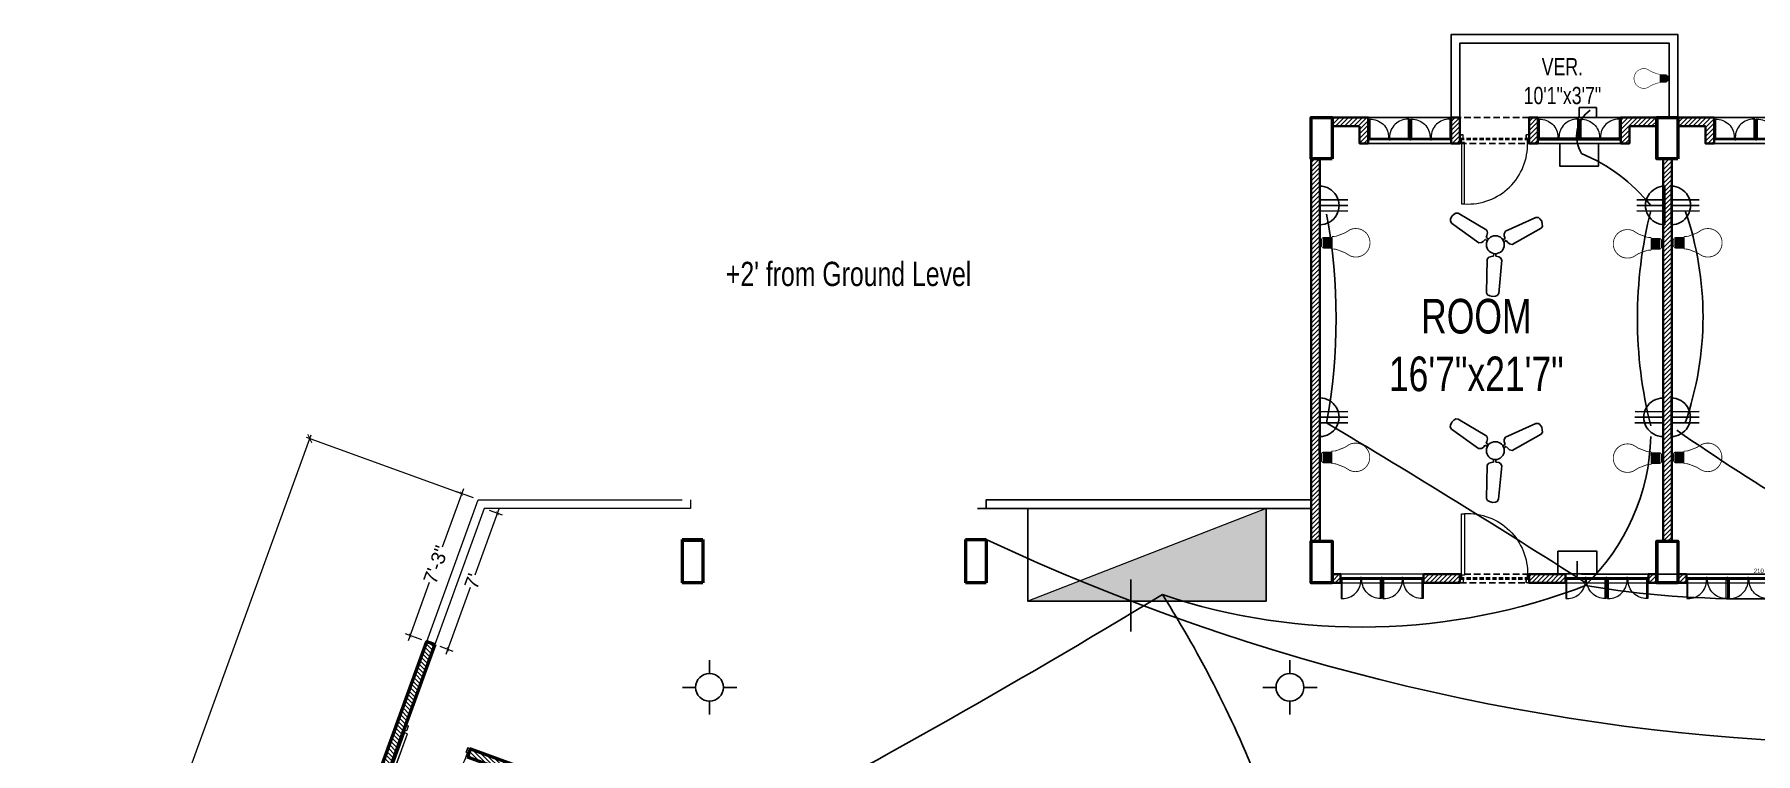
# Model space of a CAD drawing. Header units: inches. Extents: x -20263 to 10253, y -4567 to 3195.
# Drawn here: x -7124 to -6129, y 335 to 751 of the extents above; entities that cross this region are included whole.
import ezdxf

# ---------------------------------------------------------------- set-up
doc = ezdxf.new("R2010")
doc.units = ezdxf.units.IN
doc.header["$MEASUREMENT"] = 0
doc.linetypes.add('ACAD_ISO02W100', pattern=[15, 12, -3])
doc.linetypes.add('DASHED2', pattern=[0.375, 0.25, -0.125])
for name, color, linetype, lineweight in [('A-TEXT', 7, 'Continuous', 5), ('ar-DOOR-WOOD', 44, 'Continuous', 0), ('column', 1, 'Continuous', 50), ('Dimension', 18, 'Continuous', 9), ('Main Wall', 250, 'Continuous', 13), ('WALL_SEC_', 170, 'Continuous', 25), ('walll', 7, 'Continuous', 30)]:
    doc.layers.add(name, color=color, linetype=linetype, lineweight=lineweight)
for name, color, linetype in [('conduit', 160, 'Continuous'), ('e conduit sdb to swicth', 160, 'Continuous'), ('liveline', 1, 'Continuous')]:
    doc.layers.add(name, color=color, linetype=linetype)
doc.layers.add('hatch brick', color=32, linetype='Continuous', lineweight=0, transparency=0.4)
doc.styles.add('SIMPLE', font='romantic.ttf')
doc.styles.get("Standard").update_dxf_attribs({"font": 'arial.ttf'})
doc.dimstyles.new('Architectural', dxfattribs={"dimtxt": 14, "dimasz": 4, "dimexe": 2, "dimexo": 10, "dimgap": 0.09, "dimtad": 0, "dimdec": 0, "dimzin": 0, "dimdsep": 46, "dimlunit": 4, "dimtxsty": 'Standard', "dimblk": 'ARCHTICK', "dimcen": 0.09, "dimdle": 2, "dimclrd": 256, "dimclre": 256, "dimclrt": 256, "dimadec": 0, "dimazin": 0, "dimtfac": 1, "dimtdec": 0, "dimtofl": 0, "dimtmove": 1, "dimatfit": 2, "dimfxl": 12, "dimtolj": 1, "dimtzin": 0, "dimlwd": -1, "dimlwe": -1, "dimarcsym": 0})
doc.dimstyles.new('Architectural small', dxfattribs={"dimtxt": 8, "dimasz": 2, "dimexe": 3, "dimexo": 3, "dimgap": 0.09, "dimtad": 0, "dimdec": 0, "dimzin": 0, "dimdsep": 46, "dimlunit": 4, "dimtxsty": 'Standard', "dimblk": 'ARCHTICK', "dimcen": 0.09, "dimdle": 3, "dimclrd": 6, "dimclre": 6, "dimclrt": 5, "dimadec": 0, "dimazin": 0, "dimtfac": 1, "dimtdec": 0, "dimtofl": 0, "dimtmove": 1, "dimatfit": 2, "dimfxl": 12, "dimtolj": 1, "dimtzin": 0, "dimlwd": 18, "dimlwe": 18, "dimarcsym": 0})
doc.dimstyles.get("Standard").update_dxf_attribs({"dimtxt": 0.18, "dimasz": 0.18, "dimexe": 0.18, "dimexo": 0.0625, "dimgap": 0.09, "dimtad": 0, "dimtih": 1, "dimtoh": 1, "dimdec": 4, "dimzin": 0, "dimdsep": 46, "dimtxsty": 'Standard', "dimcen": 0.09, "dimadec": 0, "dimazin": 0, "dimtfac": 1, "dimtdec": 4, "dimtofl": 0, "dimtmove": 0, "dimatfit": 3, "dimfxl": 1, "dimtolj": 1, "dimtzin": 0, "dimarcsym": 0})
pattern_1 = [(45, (-1504675.5829, -132531.3401), (-1.3258252147, 1.3258252147), [])]

# ---------------------------------------------------------------- blocks, each defined once
blk = doc.blocks.new('_ArchTick')
at = {"color": 0, "linetype": 'ByBlock', "const_width": 0.15}
blk.add_lwpolyline([(-0.5, -0.5), (0.5, 0.5)], dxfattribs=at)
blk = doc.blocks.new('*D126')
at = {"layer": 'Defpoints', "color": 0, "transparency": 16777216}
for p in [(-6867.47, 481.67), (-7122.31, 83.66), (-7024.89, 48.28)]:
    blk.add_point(p, dxfattribs=at)
at = {"layer": 'Dimension', "transparency": 16777216}
for p, q in [((-6964.2, 518.94), (-7035.36, 323.04)), ((-6876.87, 485.09), (-6966.76, 517.74)), ((-7122.99, 81.78), (-7051.83, 277.68)), ((-7034.29, 51.69), (-7124.19, 84.34))]:
    blk.add_line(p, q, dxfattribs=at)
at = {"layer": 'Dimension', "transparency": 16777216, "xscale": 4, "yscale": 4, "zscale": 4}
for p, rotation in [((-6964.88, 517.06), 70.0371155130217), ((-7122.31, 83.66), 250.0371155130217)]:
    blk.add_blockref('_ArchTick', p, dxfattribs=dict(at, rotation=rotation))
at = {"layer": 'Dimension', "transparency": 16777216, "insert": (-7043.6, 300.36), "char_height": 14, "attachment_point": 5, "rotation": 70.03712}
blk.add_mtext('\\A1;38\'-5"', dxfattribs=at)
blk = doc.blocks.new('*D128')
at = {"layer": 'Defpoints', "color": 0, "transparency": 16777216}
for p in [(-6863.97, 476.67), (-6856.35, 473.91), (-6892.53, 398.03)]:
    blk.add_point(p, dxfattribs=at)
at = {"layer": 'Dimension', "color": 6, "lineweight": 18, "transparency": 16777216}
for p, q in [((-6855.33, 476.73), (-6869.36, 438.1)), ((-6861.15, 475.65), (-6853.53, 472.88)), ((-6885.94, 392.44), (-6871.91, 431.07)), ((-6889.71, 397), (-6882.1, 394.24))]:
    blk.add_line(p, q, dxfattribs=at)
at = {"layer": 'Dimension', "color": 6, "lineweight": 18, "transparency": 16777216, "xscale": 2, "yscale": 2, "zscale": 2}
for p, rotation in [((-6856.35, 473.91), 70.03895655917337), ((-6884.92, 395.26), 250.0389565591734)]:
    blk.add_blockref('_ArchTick', p, dxfattribs=dict(at, rotation=rotation))
at = {"layer": 'Dimension', "color": 5, "transparency": 16777216, "insert": (-6870.63, 434.58), "char_height": 8, "attachment_point": 5, "rotation": 70.03896}
blk.add_mtext("\\A1;7'", dxfattribs=at)
blk = doc.blocks.new('*D130')
at = {"layer": 'Defpoints', "color": 0, "transparency": 16777216}
for p in [(-6867.47, 481.67), (-6906.79, 403.2), (-6897.2, 399.72)]:
    blk.add_point(p, dxfattribs=at)
at = {"layer": 'Dimension', "color": 6, "lineweight": 18, "transparency": 16777216}
for p, q in [((-6876.03, 487.97), (-6888.27, 454.22)), ((-6870.29, 482.7), (-6879.87, 486.17)), ((-6907.81, 400.38), (-6895.56, 434.13)), ((-6900.02, 400.75), (-6909.61, 404.22))]:
    blk.add_line(p, q, dxfattribs=at)
at = {"layer": 'Dimension', "color": 6, "lineweight": 18, "transparency": 16777216, "xscale": 2, "yscale": 2, "zscale": 2}
for p, rotation in [((-6877.05, 485.15), 70.0587109803053), ((-6906.79, 403.2), 250.0587109803053)]:
    blk.add_blockref('_ArchTick', p, dxfattribs=dict(at, rotation=rotation))
at = {"layer": 'Dimension', "color": 5, "transparency": 16777216, "insert": (-6891.92, 444.17), "char_height": 8, "attachment_point": 5, "rotation": 70.05871}
blk.add_mtext('\\A1;7\'-3"', dxfattribs=at)
blk = doc.blocks.new('DOOR_45')
at = {"layer": 'ar-DOOR-WOOD'}
for p, q in [((-11008.7, 15426.4), (-11008.7, 15424.4)), ((-10968.7, 15426.4), (-11008.7, 15426.4)), ((-11008.7, 15424.4), (-10968.7, 15424.4)), ((-10968.7, 15427.4), (-10963.7, 15427.4)), ((-10968.7, 15427.4), (-10968.7, 15426.4)), ((-10968.7, 15424.4), (-10968.7, 15426.4)), ((-10968.7, 15426.4), (-10966.7, 15426.4)), ((-10966.7, 15426.4), (-10966.7, 15425.4)), ((-10966.7, 15425.4), (-10963.7, 15425.4)), ((-10963.7, 15427.4), (-10963.7, 15425.4)), ((-10968.7, 15382.4), (-10968.7, 15383.4)), ((-10968.7, 15383.4), (-10966.7, 15383.4)), ((-10968.7, 15382.4), (-10963.7, 15382.4)), ((-10966.7, 15384.4), (-10963.7, 15384.4)), ((-10966.7, 15383.4), (-10966.7, 15384.4)), ((-10963.7, 15382.4), (-10963.7, 15384.4))]:
    blk.add_line(p, q, dxfattribs=at)
for points in [[(-10968.7, 15426.4), (-11008.7, 15426.4), (-11008.7, 15424.4), (-10968.7, 15424.4)], [(-10963.7, 15427.4), (-10968.7, 15427.4), (-10968.7, 15426.4), (-10966.7, 15426.4), (-10966.7, 15425.4), (-10963.7, 15425.4)], [(-10968.7, 15383.4), (-10968.7, 15382.4), (-10963.7, 15382.4), (-10963.7, 15384.4), (-10966.7, 15384.4), (-10966.7, 15383.4)]]:
    blk.add_lwpolyline(points, close=True, dxfattribs=at)
blk.add_arc((-10969.9, 15422.3), 38.9, 176.9083, 271.677, dxfattribs=at)
blk = doc.blocks.new('DOOR_40')
at = {"layer": 'ar-DOOR-WOOD'}
for p, q in [((-11029.1, 15421.4), (-11064.1, 15421.4)), ((-11064.1, 15421.4), (-11064.1, 15419.4)), ((-11064.1, 15419.4), (-11029.1, 15419.4)), ((-11029.1, 15422.4), (-11024.1, 15422.4)), ((-11029.1, 15422.4), (-11029.1, 15421.4)), ((-11029.1, 15419.4), (-11029.1, 15421.4)), ((-11029.1, 15421.4), (-11027.1, 15421.4)), ((-11027.1, 15421.4), (-11027.1, 15420.4)), ((-11027.1, 15420.4), (-11024.1, 15420.4)), ((-11024.1, 15422.4), (-11024.1, 15420.4)), ((-11029.1, 15383.4), (-11027.1, 15383.4)), ((-11029.1, 15382.4), (-11029.1, 15383.4)), ((-11029.1, 15382.4), (-11024.1, 15382.4)), ((-11027.1, 15383.4), (-11027.1, 15384.4)), ((-11027.1, 15384.4), (-11024.1, 15384.4)), ((-11024.1, 15382.4), (-11024.1, 15384.4))]:
    blk.add_line(p, q, dxfattribs=at)
blk.add_arc((-11029.4, 15418.2), 34.8, 178.03, 270.3561, dxfattribs=at)
blk = doc.blocks.new('room 1')
h = blk.add_hatch()
h.set_pattern_fill('ANSI31', color=256, scale=15)
h.paths.add_polyline_path([(1498318.01, 133229.01), (1498318.01, 133219.01), (1498323.01, 133219.01), (1498323.01, 133234.01), (1498302.01, 133234.01), (1498302.01, 133229.01), (1498302.01, 133229.01)])
h = blk.add_hatch()
h.set_pattern_fill('ANSI31', color=256, scale=15)
h.paths.add_polyline_path([(1498474.01, 133229.01), (1498474.01, 133219.01), (1498469.01, 133219.01), (1498469.01, 133234.01), (1498490.01, 133234.01), (1498490.01, 133229.01), (1498490.01, 133229.01)])
at = {"layer": 'hatch brick'}
h = blk.add_hatch(dxfattribs=at)
h.set_pattern_fill('ANSI31', color=256, scale=15)
h.set_pattern_definition([(45, (69, 2), (-1.3258252147, 1.3258252147), [])])
h.paths.add_polyline_path([(1498376.01, 133234.01), (1498376.01, 133219.01), (1498376.01, 133219.01), (1498371.01, 133219.01), (1498371.01, 133234.01)])
h = blk.add_hatch(dxfattribs=at)
h.set_pattern_fill('ANSI31', color=256, scale=15)
h.set_pattern_definition([(45, (114, 2), (-1.3258252147, 1.3258252147), [])])
h.paths.add_polyline_path([(1498421.01, 133234.01), (1498421.01, 133219.01), (1498421.01, 133219.01), (1498416.01, 133219.01), (1498416.01, 133234.01)])
h = blk.add_hatch(dxfattribs=at)
h.set_pattern_fill('ANSI31', color=256, scale=15)
h.paths.add_polyline_path([(1498298.51, 132989.01), (1498293.51, 132989.01), (1498293.51, 133210.01), (1498298.51, 133210.01)])
h = blk.add_hatch(dxfattribs=at)
h.set_pattern_fill('ANSI31', color=256, scale=15)
h.paths.add_polyline_path([(1498493.51, 132989.01), (1498498.51, 132989.01), (1498498.51, 133210.01), (1498493.51, 133210.01)])
h = blk.add_hatch(dxfattribs=at)
h.set_pattern_fill('ANSI31', color=256, scale=15)
h.set_pattern_definition([(45, (-14.5, 0), (-1.3258252147, 1.3258252147), [])])
h.paths.add_polyline_path([(1498302.01, 132970.01), (1498307.01, 132970.01), (1498307.01, 132965.01), (1498302.01, 132965.01)])
h = blk.add_hatch(dxfattribs=at)
h.set_pattern_fill('ANSI31', color=256, scale=15)
h.set_pattern_definition([(45, (-5, -252), (-1.3258252147, 1.3258252147), [])])
h.paths.add_polyline_path([(1498376.01, 132970.01), (1498355.01, 132970.01), (1498355.01, 132965.01), (1498376.01, 132965.01)])
h = blk.add_hatch(dxfattribs=at)
h.set_pattern_fill('ANSI31', color=256, scale=15)
h.set_pattern_definition([(45, (1.2113, 4e-09), (-1.3258252147, 1.3258252147), [])])
h.paths.add_polyline_path([(1498437.01, 132970.01), (1498416.01, 132970.01), (1498416.01, 132965.01), (1498437.01, 132965.01)])
h = blk.add_hatch(dxfattribs=at)
h.set_pattern_fill('ANSI31', color=256, scale=15)
h.paths.add_polyline_path([(1498490.01, 132970.01), (1498485.01, 132970.01), (1498485.01, 132965.01), (1498490.01, 132965.01)])
for points in [[(1498323.01, 133234.01), (1498371.01, 133234.01), (1498371.01, 133219.01), (1498323.01, 133219.01)], [(1498469.01, 133234.01), (1498421.01, 133234.01), (1498421.01, 133219.01), (1498469.01, 133219.01)]]:
    blk.add_lwpolyline(points, close=True)
at = {"linetype": 'DASHED2', "ltscale": 15}
for points in [[(1498376.01, 133219.01), (1498416.01, 133219.01), (1498416.01, 133234.01), (1498376.01, 133234.01)], [(1498376.01, 132965.01), (1498416.01, 132965.01), (1498416.01, 132970.01), (1498376.01, 132970.01)]]:
    blk.add_lwpolyline(points, close=True, dxfattribs=at)
at = {"layer": 'Main Wall', "color": 1, "lineweight": 50}
for points in [[(1498302.01, 133210.01), (1498290.01, 133210.01), (1498290.01, 133234.01), (1498302.01, 133234.01), (1498302.01, 133210.01)], [(1498502.01, 133210.01), (1498490.01, 133210.01), (1498490.01, 133234.01), (1498502.01, 133234.01), (1498502.01, 133210.01)], [(1498302.01, 132965.01), (1498290.01, 132965.01), (1498290.01, 132989.01), (1498302.01, 132989.01), (1498302.01, 132965.01)], [(1498502.01, 132965.01), (1498490.01, 132965.01), (1498490.01, 132989.01), (1498502.01, 132989.01), (1498502.01, 132965.01)]]:
    blk.add_lwpolyline(points, dxfattribs=at)
at = {"layer": 'Main Wall', "lineweight": 35}
for points in [[(1498318.01, 133229.01), (1498318.01, 133219.01), (1498323.01, 133219.01), (1498323.01, 133234.01), (1498302.01, 133234.01), (1498302.01, 133229.01), (1498302.01, 133229.01), (1498302.01, 133229.01), (1498318.01, 133229.01)], [(1498474.01, 133229.01), (1498474.01, 133219.01), (1498469.01, 133219.01), (1498469.01, 133234.01), (1498490.01, 133234.01), (1498490.01, 133229.01), (1498490.01, 133229.01), (1498490.01, 133229.01), (1498474.01, 133229.01)], [(1498376.01, 132970.01), (1498376.01, 132970.01), (1498355.01, 132970.01), (1498355.01, 132965.01), (1498376.01, 132965.01), (1498376.01, 132970.01)]]:
    blk.add_lwpolyline(points, dxfattribs=at)
for points in [[(1498376.01, 133234.01), (1498376.01, 133219.01), (1498376.01, 133219.01), (1498376.01, 133219.01), (1498371.01, 133219.01), (1498371.01, 133234.01)], [(1498421.01, 133234.01), (1498421.01, 133219.01), (1498421.01, 133219.01), (1498421.01, 133219.01), (1498416.01, 133219.01), (1498416.01, 133234.01)], [(1498298.51, 132989.01), (1498293.51, 132989.01), (1498293.51, 133210.01), (1498298.51, 133210.01)], [(1498493.51, 132989.01), (1498498.51, 132989.01), (1498498.51, 133210.01), (1498493.51, 133210.01)], [(1498302.01, 132970.01), (1498307.01, 132970.01), (1498307.01, 132965.01), (1498302.01, 132965.01)], [(1498437.01, 132970.01), (1498416.01, 132970.01), (1498416.01, 132965.01), (1498437.01, 132965.01)], [(1498490.01, 132970.01), (1498485.01, 132970.01), (1498485.01, 132965.01), (1498490.01, 132965.01)]]:
    blk.add_lwpolyline(points, close=True, dxfattribs=at)
at = {"layer": 'Main Wall', "color": 150}
for points in [[(1498371.01, 133221.01), (1498323.61, 133221.01), (1498323.61, 133222.01), (1498371.01, 133222.01)], [(1498371.01, 133221.01), (1498323.61, 133221.01), (1498323.61, 133221.51), (1498371.01, 133221.51)], [(1498421.01, 133221.01), (1498468.41, 133221.01), (1498468.41, 133222.01), (1498421.01, 133222.01)], [(1498421.01, 133221.01), (1498468.41, 133221.01), (1498468.41, 133221.51), (1498421.01, 133221.51)], [(1498307.01, 132968.01), (1498354.41, 132968.01), (1498354.41, 132967.01), (1498307.01, 132967.01)], [(1498307.01, 132968.01), (1498354.41, 132968.01), (1498354.41, 132967.51), (1498307.01, 132967.51)], [(1498437.61, 132968.01), (1498484.41, 132968.01), (1498484.41, 132967.01), (1498437.61, 132967.01)], [(1498437.61, 132968.01), (1498484.41, 132968.01), (1498484.41, 132967.51), (1498437.61, 132967.51)]]:
    blk.add_lwpolyline(points, close=True, dxfattribs=at)
at = {"layer": 'Main Wall', "color": 150, "linetype": 'DASHED2', "ltscale": 10}
for points in [[(1498376.01, 133222.01), (1498416.01, 133222.01), (1498416.01, 133221.01), (1498376.01, 133221.01)], [(1498376.01, 133222.01), (1498416.01, 133222.01), (1498416.01, 133221.51), (1498376.01, 133221.51)], [(1498376.01, 132968.01), (1498416.01, 132968.01), (1498416.01, 132967.01), (1498376.01, 132967.01)], [(1498376.01, 132968.01), (1498416.01, 132968.01), (1498416.01, 132967.51), (1498376.01, 132967.51)]]:
    blk.add_lwpolyline(points, close=True, dxfattribs=at)
at = {"layer": 'Main Wall'}
for points in [[(1498307.01, 132965.01), (1498355.01, 132965.01), (1498355.01, 132970.01), (1498307.01, 132970.01)], [(1498437.01, 132965.01), (1498485.01, 132965.01), (1498485.01, 132970.01), (1498437.01, 132970.01)]]:
    blk.add_lwpolyline(points, close=True, dxfattribs=at)
at = {"layer": 'Main Wall', "extrusion": (0, 0, -1)}
for name, p, xscale, yscale, zscale, rotation in [('DOOR_40', (-1502949.75, 129913.77), 0.2999999999999545, 0.2999999999999545, -0.2999999999999545, 270), ('DOOR_40', (-1502973.75, 129913.77), 0.2999999999999545, 0.2999999999999545, -0.2999999999999545, 270), ('DOOR_40', (-1493818.28, 129913.77), -0.2999999999999545, 0.2999999999999545, -0.2999999999999545, 90), ('DOOR_40', (-1493842.28, 129913.77), -0.2999999999999545, 0.2999999999999545, -0.2999999999999545, 90), ('DOOR_45', (-1512089.3, 142969.57), -0.8888888888889142, 0.8888888888889142, -0.8888888888889142, 270), ('DOOR_45', (-1512089.3, 123219.46), 0.8888888888889142, 0.8888888888889142, -0.8888888888889142, 270), ('DOOR_40', (-1493704.28, 136275.25), 0.2999999999999545, 0.2999999999999545, -0.2999999999999545, 90), ('DOOR_40', (-1493728.28, 136275.25), 0.2999999999999545, 0.2999999999999545, -0.2999999999999545, 90), ('DOOR_40', (-1493834.28, 136275.25), 0.2999999999999545, 0.2999999999999545, -0.2999999999999545, 90), ('DOOR_40', (-1493858.28, 136275.25), 0.2999999999999545, 0.2999999999999545, -0.2999999999999545, 90)]:
    blk.add_blockref(name, p, dxfattribs=dict(at, xscale=xscale, yscale=yscale, zscale=zscale, rotation=rotation))
at = {"layer": 'Main Wall'}
for p, xscale, yscale, zscale, rotation in [((1493720.28, 129913.77), 0.2999999999999545, 0.2999999999999545, 0.2999999999999545, 270), ((1493744.28, 129913.77), 0.2999999999999545, 0.2999999999999545, 0.2999999999999545, 270), ((1503047.75, 129913.77), -0.2999999999999545, 0.2999999999999545, 0.2999999999999546, 90), ((1503071.75, 129913.77), -0.2999999999999545, 0.2999999999999545, 0.2999999999999546, 90), ((1502933.75, 136275.25), 0.2999999999999546, 0.2999999999999546, 0.2999999999999546, 90), ((1502957.75, 136275.25), 0.2999999999999546, 0.2999999999999546, 0.2999999999999546, 90), ((1503063.75, 136275.25), 0.2999999999999546, 0.2999999999999546, 0.2999999999999546, 90), ((1503087.75, 136275.25), 0.2999999999999546, 0.2999999999999546, 0.2999999999999546, 90)]:
    blk.add_blockref('DOOR_40', p, dxfattribs=dict(at, xscale=xscale, yscale=yscale, zscale=zscale, rotation=rotation))
blk = doc.blocks.new('toilet stair block final')
at = {"layer": 'hatch brick'}
h = blk.add_hatch(dxfattribs=at)
h.set_pattern_fill('ANSI31', color=256, scale=15)
h.paths.add_polyline_path([(85.96, 283.35), (116.45, 199.41), (121.15, 201.12), (90.63, 285.05)])
h = blk.add_hatch(dxfattribs=at)
h.set_pattern_fill('ANSI31', color=256, scale=15)
edge = h.paths.add_edge_path()
edge.add_line((67.04, 218.27), (65.33, 222.97))
edge.add_line((65.33, 222.97), (0, 199.18))
edge.add_line((0, 199.18), (0, 180.18))
edge.add_line((0, 180.18), (-57, 180.18))
edge.add_line((-57, 180.18), (-57, 175.18))
edge.add_line((-57, 175.18), (5, 175.18))
edge.add_line((5, 175.18), (5, 195.68))
edge.add_line((5, 195.68), (67.04, 218.27))
for points in [[(-62, 367), (-62, 362), (57.4, 362), (85.96, 283.35)], [(90.63, 285.05), (60.9, 367), (-57, 367)]]:
    blk.add_lwpolyline(points)
at = {"color": 0, "lineweight": 50}
for points in [[(85.96, 283.35), (116.45, 199.41), (121.15, 201.12), (90.63, 285.05), (85.96, 283.35)], [(67.04, 218.27), (65.33, 222.97), (0, 199.18), (0, 180.18), (-57, 180.18), (-57, 175.18), (5, 175.18), (5, 195.68), (67.04, 218.27)]]:
    blk.add_lwpolyline(points, dxfattribs=at)
at = {"extrusion": (0, 0, -1), "xscale": 0.8888892124533201, "yscale": 0.8888892124533201, "zscale": -0.8888892124533201, "rotation": 69.99006771556789}
blk.add_blockref('DOOR_45', (16117.31, 4701.45), dxfattribs=at)
blk = doc.blocks.new('LED')
for p, q in [((-12.1, -25.6), (11.9, -25.6)), ((-11.6, -7.7), (11.7, -7.7)), ((-11.6, -11), (11.7, -9.6)), ((-11.6, -13.3), (11.7, -11.8)), ((-11.5, -15.5), (11.8, -14.1)), ((-11.3, -17.8), (11.9, -16.3)), ((-11.2, -20), (12.1, -18.6)), ((-11.2, -22.2), (12.1, -20.8)), ((-11.2, -24.5), (12.1, -23.1))]:
    blk.add_line(p, q)
at = {"lineweight": 9}
blk.add_line((7.8, -3.1), (-7.8, -3.1), dxfattribs=at)
for points, const_width in [([(5.3, 0), (5.4, 0), (5.7, 0), (6.1, -0.1), (6.6, -0.3), (7, -0.6), (7.2, -0.9), (7.4, -1.2), (7.5, -1.5), (7.7, -2), (7.7, -2.5), (7.8, -3.1), (7.7, -2.5), (7.7, -2), (7.5, -1.5), (7.4, -1.2), (7.2, -0.9), (7, -0.6), (6.6, -0.3), (6.1, -0.1), (5.7, 0), (5.4, 0), (5.3, 0), (-5.3, 0), (-5.4, 0), (-5.5, 0), (-5.8, 0), (-6.1, -0.1), (-6.4, -0.2), (-6.7, -0.5), (-7, -0.7), (-7.3, -1.1), (-7.6, -1.7), (-7.7, -2.3), (-7.8, -3.1), (-7.8, -3.1), (-7.9, -3.2), (-8.1, -3.2), (-8.3, -3.3), (-8.9, -3.6), (-9.6, -4.1), (-10.3, -4.7), (-11, -5.4), (-11.2, -5.9), (-11.4, -6.4), (-11.6, -7), (-11.6, -7.7), (-12.2, -7.7), (-12.1, -26)], 2), ([(-5.3, 0), (-5.4, 0), (-5.5, 0), (-5.8, 0), (-6.1, -0.1), (-6.4, -0.2), (-6.7, -0.5), (-7, -0.7), (-7.3, -1.1), (-7.6, -1.7), (-7.7, -2.3), (-7.8, -3.1)], 1), ([(-0.1, -111.1), (-0.2, -111.1), (-1, -111.1), (-1.8, -111.1), (-2.6, -111.1), (-3.4, -111), (-4.2, -110.9), (-5, -110.8), (-5.8, -110.6), (-6.6, -110.5), (-7.4, -110.3), (-8.1, -110.1), (-8.9, -109.9), (-9.6, -109.7), (-10.4, -109.5), (-11.1, -109.2), (-11.8, -108.9), (-12.5, -108.7), (-13.2, -108.3), (-13.9, -108), (-14.6, -107.7), (-15.3, -107.3), (-16, -106.9), (-16.6, -106.6), (-17.3, -106.2), (-17.9, -105.7), (-18.5, -105.3), (-19.2, -104.8), (-19.8, -104.4), (-20.4, -103.9), (-20.9, -103.4), (-21.5, -102.9), (-22.1, -102.4), (-22.6, -101.9), (-23.1, -101.3), (-23.7, -100.8), (-24.2, -100.2), (-24.6, -99.6), (-25.1, -99), (-25.6, -98.4), (-26, -97.8), (-26.5, -97.2), (-26.9, -96.5), (-27.3, -95.9), (-27.7, -95.2), (-28.1, -94.6), (-28.4, -93.9), (-28.8, -93.2), (-29.1, -92.5), (-29.4, -91.8), (-29.7, -91.1), (-30, -90.4), (-30.2, -89.6), (-30.5, -88.9), (-30.7, -88.1), (-30.9, -87.4), (-31.1, -86.6), (-31.2, -85.9), (-31.4, -85.1), (-31.5, -84.3), (-31.6, -83.5), (-31.7, -82.7), (-31.8, -81.9), (-31.8, -81.1), (-31.9, -80.3), (-31.9, -79.5), (-31.9, -78.2), (-31.8, -77), (-31.7, -75.8), (-31.5, -74.6), (-31.3, -73.4), (-31.1, -72.2), (-30.8, -71.1), (-30.4, -69.9), (-30, -68.8), (-29.6, -67.7), (-29.2, -66.6), (-22.1, -55), (-14.6, -35.3), (-14.1, -29.7), (-14.1, -27.1), (-12.1, -25.6)], 1.8), ([(-0.1, -111.1), (0, -111.1), (0.8, -111.1), (1.6, -111.1), (2.5, -111.1), (3.3, -111), (4, -110.9), (4.8, -110.8), (5.6, -110.6), (6.4, -110.5), (7.2, -110.3), (7.9, -110.1), (8.7, -109.9), (9.4, -109.7), (10.2, -109.5), (10.9, -109.2), (11.6, -108.9), (12.3, -108.7), (13, -108.3), (13.7, -108), (14.4, -107.7), (15.1, -107.3), (15.8, -106.9), (16.4, -106.6), (17.1, -106.2), (17.7, -105.7), (18.3, -105.3), (19, -104.8), (19.6, -104.4), (20.2, -103.9), (20.7, -103.4), (21.3, -102.9), (21.9, -102.4), (22.4, -101.9), (22.9, -101.3), (23.5, -100.8), (24, -100.2), (24.5, -99.6), (24.9, -99), (25.4, -98.4), (25.8, -97.8), (26.3, -97.2), (26.7, -96.5), (27.1, -95.9), (27.5, -95.2), (27.9, -94.6), (28.2, -93.9), (28.6, -93.2), (28.9, -92.5), (29.2, -91.8), (29.5, -91.1), (29.8, -90.4), (30, -89.6), (30.3, -88.9), (30.5, -88.1), (30.7, -87.4), (30.9, -86.6), (31, -85.9), (31.2, -85.1), (31.3, -84.3), (31.4, -83.5), (31.5, -82.7), (31.6, -81.9), (31.6, -81.1), (31.7, -80.3), (31.7, -79.5), (31.7, -78.2), (31.6, -77), (31.5, -75.8), (31.3, -74.6), (31.1, -73.4), (30.9, -72.2), (30.6, -71.1), (30.2, -69.9), (29.9, -68.8), (29.4, -67.7), (29, -66.6), (21.9, -55), (14.4, -35.3), (13.9, -29.7), (13.9, -27.1), (11.9, -25.6)], 1.8), ([(11.9, -26.1), (11.9, -7.7), (11.7, -7.7), (11.6, -7), (11.4, -6.4), (11.2, -5.9), (11, -5.4), (10.3, -4.7), (9.6, -4.1), (8.9, -3.6), (8.3, -3.3), (7.9, -3.2), (7.8, -3.1), (7.8, -3.1)], 2)]:
    blk.add_lwpolyline(points, dxfattribs=dict(const_width=const_width))
at = {"color": 7, "lineweight": 20}
blk.add_open_spline([(-9.8, -25.6), (-9.8, -25.6), (9.4, -25.6), (9.4, -25.6)], degree=3, dxfattribs=at)
blk = doc.blocks.new('6')
at = {"color": 7}
for p, q in [((3268, -2243), (3260, -2275)), ((3260, -2275), (3351, -2687)), ((3285, -2228), (3268, -2243)), ((3322, -2211), (3285, -2228)), ((3359, -2211), (3322, -2211)), ((3387, -2215), (3359, -2211)), ((3407, -2236), (3387, -2215)), ((3533, -2638), (3407, -2236)), ((3351, -2687), (3378, -2709)), ((3378, -2709), (3403, -2714)), ((3403, -2714), (3440, -2709)), ((3440, -2709), (3450, -2742)), ((3468, -2701), (3489, -2690)), ((3477, -2735), (3468, -2701)), ((3489, -2690), (3518, -2669)), ((3518, -2669), (3533, -2638)), ((3666, -2816), (3649, -2835)), ((3699, -2804), (3666, -2816)), ((4101, -2931), (3699, -2804)), ((3291, -2913), (3005, -3223)), ((3325, -2910), (3291, -2913)), ((3357, -2925), (3325, -2910)), ((3378, -2938), (3357, -2925)), ((3403, -2913), (3378, -2938)), ((3399, -2958), (3423, -2933)), ((3422, -2988), (3399, -2958)), ((3429, -3011), (3422, -2988)), ((3424, -3046), (3429, -3011)), ((3594, -2888), (3628, -2897)), ((3635, -2869), (3601, -2861)), ((3628, -2897), (3627, -2922)), ((3627, -2922), (3631, -2958)), ((3631, -2958), (3650, -2985)), ((3649, -2835), (3635, -2869)), ((3650, -2985), (4061, -3078)), ((4124, -2954), (4101, -2931)), ((4107, -3048), (4125, -3016)), ((4129, -2976), (4124, -2954)), ((4125, -3016), (4129, -2976)), ((3005, -3223), (2997, -3251)), ((2997, -3251), (3008, -3278)), ((3113, -3331), (3424, -3046)), ((4061, -3078), (4089, -3071)), ((4089, -3071), (4107, -3048)), ((3008, -3278), (3026, -3309)), ((3026, -3309), (3059, -3333)), ((3059, -3333), (3081, -3340)), ((3081, -3340), (3113, -3331))]:
    blk.add_line(p, q, dxfattribs=at)
blk.add_circle((3491, -2846), 113, dxfattribs=at)
blk = doc.blocks.new('3 pin')
at = {"layer": 'WALL_SEC_', "color": 3, "lineweight": 25}
for p, q in [((10035.5, 6358.5), (10035.5, 6351.5)), ((10045.69, 6353.52), (10035.5, 6353.52)), ((10035.5, 6351.5), (10035.5, 6344.5)), ((10035.5, 6351.5), (10045.69, 6351.5)), ((10045.69, 6349.48), (10035.5, 6349.48))]:
    blk.add_line(p, q, dxfattribs=at)
blk.add_arc((10035.5, 6351.5), 7, 270, 90, dxfattribs=at)
blk = doc.blocks.new('*D134')
at = {"layer": 'conduit', "color": 0, "lineweight": -2, "transparency": 16777216}
for p, q in [((-6231.69, 446.24), (-6231.69, 437.42)), ((-6229.19, 438.67), (-6024.19, 438.67)), ((-6021.69, 443.74), (-6021.69, 437.42))]:
    blk.add_line(p, q, dxfattribs=at)
at = {"layer": 'conduit', "color": 0, "transparency": 16777216}
for points in [[(-6229.19, 439.09), (-6229.19, 438.26), (-6231.69, 438.67)], [(-6024.19, 439.09), (-6024.19, 438.26), (-6021.69, 438.67)]]:
    blk.add_solid(points, dxfattribs=at)
at = {"layer": 'Defpoints', "color": 0, "transparency": 16777216}
for p in [(-6231.69, 446.86), (-6021.69, 444.36), (-6021.69, 438.67)]:
    blk.add_point(p, dxfattribs=at)
at = {"layer": 'conduit', "color": 0, "transparency": 16777216, "insert": (-6126.69, 440.57), "char_height": 2.5, "attachment_point": 5}
blk.add_mtext('210', dxfattribs=at)

msp = doc.modelspace()

# ---------------------------------------------------------------- hatches: boundary and pattern name
h = msp.add_hatch()
h.set_pattern_fill('ANSI31', color=256, scale=15)
h.set_pattern_definition(pattern_1)
h.paths.add_polyline_path([(-6357.57, 697.673), (-6357.57, 687.673), (-6352.57, 687.673), (-6352.57, 702.673), (-6373.57, 702.673), (-6373.57, 697.673), (-6373.57, 697.673)])
h = msp.add_hatch()
h.set_pattern_fill('ANSI31', color=256, scale=15)
h.set_pattern_definition(pattern_1)
h.paths.add_polyline_path([(-6201.57, 697.673), (-6201.57, 687.673), (-6206.57, 687.673), (-6206.57, 702.673), (-6185.57, 702.673), (-6185.57, 697.673), (-6185.57, 697.673)])
at = {"layer": 'hatch brick'}
h = msp.add_hatch(dxfattribs=at)
h.set_pattern_fill('ANSI31', color=256, scale=15)
h.set_pattern_definition([(45, (-1504606.5829, -132529.3401), (-1.3258252147, 1.3258252147), [])])
h.paths.add_polyline_path([(-6299.57, 702.673), (-6299.57, 687.673), (-6299.57, 687.673), (-6304.57, 687.673), (-6304.57, 702.673)])
h = msp.add_hatch(dxfattribs=at)
h.set_pattern_fill('ANSI31', color=256, scale=15)
h.set_pattern_definition([(45, (-1504561.5829, -132529.3401), (-1.3258252147, 1.3258252147), [])])
h.paths.add_polyline_path([(-6254.57, 702.673), (-6254.57, 687.673), (-6254.57, 687.673), (-6259.57, 687.673), (-6259.57, 702.673)])
h = msp.add_hatch(dxfattribs=at)
h.set_pattern_fill('ANSI31', color=256, scale=15)
h.set_pattern_definition([(45, (-1504679.0829, -132531.3401), (-1.3258252147, 1.3258252147), [])])
h.paths.add_polyline_path([(-6380.57, 457.673), (-6385.57, 457.673), (-6385.57, 678.673), (-6380.57, 678.673)])
h = msp.add_hatch(dxfattribs=at)
h.set_pattern_fill('ANSI31', color=256, scale=15)
h.set_pattern_definition(pattern_1)
h.paths.add_polyline_path([(-6182.07, 457.673), (-6177.07, 457.673), (-6177.07, 678.673), (-6182.07, 678.673)])
h = msp.add_hatch(dxfattribs=at)
h.set_pattern_fill('ANSI31', color=256, scale=15)
h.set_pattern_definition([(45, (-1504690.0829, -132531.3401), (-1.3258252147, 1.3258252147), [])])
h.paths.add_polyline_path([(-6373.57, 438.673), (-6368.57, 438.673), (-6368.57, 433.673), (-6373.57, 433.673)])
h = msp.add_hatch(dxfattribs=at)
h.set_pattern_fill('ANSI31', color=256, scale=15)
h.set_pattern_definition([(45, (-1504680.5829, -132783.3401), (-1.3258252147, 1.3258252147), [])])
h.paths.add_polyline_path([(-6299.57, 438.673), (-6320.57, 438.673), (-6320.57, 433.673), (-6299.57, 433.673)])
h = msp.add_hatch(dxfattribs=at)
h.set_pattern_fill('ANSI31', color=256, scale=15)
h.set_pattern_definition([(45, (-1504674.3716, -132531.3401), (-1.3258252147, 1.3258252147), [])])
h.paths.add_polyline_path([(-6238.57, 438.673), (-6259.57, 438.673), (-6259.57, 433.673), (-6238.57, 433.673)])
h = msp.add_hatch(dxfattribs=at)
h.set_pattern_fill('ANSI31', color=256, scale=15)
h.set_pattern_definition(pattern_1)
h.paths.add_polyline_path([(-6185.57, 438.673), (-6190.57, 438.673), (-6190.57, 433.673), (-6185.57, 433.673)])
at = {"layer": 'walll', "linetype": 'ACAD_ISO02W100', "lineweight": 20}
h = msp.add_hatch(color=7, dxfattribs=at)
h.dxf.hatch_style = 1
h.paths.add_polyline_path([(-6411.599, 423.132), (-6411.599, 476.673), (-6549.57, 423.132)])

# ---------------------------------------------------------------- linework, layer by layer
at = {"color": 7, "lineweight": 20}
msp.add_line((-6411.599, 476.673), (-6549.57, 423.132), dxfattribs=at)
at = {"color": 30, "true_color": 0xf8991e}
for p, q in [((-6733.667, 388.96), (-6733.667, 381.273)), ((-6397.93, 388.96), (-6397.93, 381.273)), ((-6749.389, 373.239), (-6741.701, 373.239)), ((-6717.946, 373.239), (-6725.634, 373.239)), ((-6413.652, 373.239), (-6405.964, 373.239)), ((-6382.209, 373.239), (-6389.897, 373.239)), ((-6733.667, 357.518), (-6733.667, 365.205)), ((-6397.93, 357.518), (-6397.93, 365.205))]:
    msp.add_line(p, q, dxfattribs=at)
for points in [[(-6173.57, 702.673), (-6173.57, 750.673), (-6304.57, 750.673), (-6304.57, 702.673)], [(-6178.57, 702.673), (-6178.57, 745.673), (-6299.57, 745.673), (-6299.57, 702.673)], [(-6578.57, 476.673), (-6573.57, 476.673)]]:
    msp.add_lwpolyline(points)
at = {"color": 116, "true_color": 0x136734}
for points in [[(-6230.57, 708.418), (-6220.611, 708.418), (-6220.611, 702.673), (-6230.57, 702.673)], [(-6241.823, 687.673), (-6219.316, 687.673), (-6219.316, 674.589), (-6241.823, 674.589)], [(-6242.858, 451.879), (-6220.35, 451.879), (-6220.35, 438.795), (-6242.858, 438.795)]]:
    msp.add_lwpolyline(points, close=True, dxfattribs=at)
for points in [[(-6352.57, 702.673), (-6304.57, 702.673), (-6304.57, 687.673), (-6352.57, 687.673)], [(-6206.57, 702.673), (-6254.57, 702.673), (-6254.57, 687.673), (-6206.57, 687.673)], [(-6573.57, 476.673), (-6385.57, 476.673), (-6385.57, 481.673), (-6573.57, 481.673)]]:
    msp.add_lwpolyline(points, close=True)
at = {"linetype": 'DASHED2', "ltscale": 15}
for points in [[(-6299.57, 687.673), (-6259.57, 687.673), (-6259.57, 702.673), (-6299.57, 702.673)], [(-6299.57, 433.673), (-6259.57, 433.673), (-6259.57, 438.673), (-6299.57, 438.673)]]:
    msp.add_lwpolyline(points, close=True, dxfattribs=at)
at = {"color": 7, "lineweight": -3}
msp.add_lwpolyline([(-6549.57, 476.673), (-6411.599, 476.673), (-6411.599, 423.132), (-6549.57, 423.132)], close=True, dxfattribs=at)
at = {"ltscale": 2000}
msp.add_lwpolyline([(-6737.57, 433.673), (-6749.57, 433.673), (-6749.57, 457.673), (-6737.57, 457.673)], close=True, dxfattribs=at)
at = {"color": 30, "true_color": 0xf8991e}
for centre in [(-6733.667, 373.239), (-6397.93, 373.239)]:
    msp.add_circle(centre, 8.034, dxfattribs=at)
at = {"color": 5}
msp.add_arc((-6041.121, 1595.697), 1255.518, 244.907118, 291.751953, dxfattribs=at)
at = {"layer": 'column', "ltscale": 2000}
for p, q in [((-6749.57, 458.673), (-6737.57, 458.673)), ((-6749.57, 458.673), (-6749.57, 433.673)), ((-6749.57, 458.673), (-6737.57, 458.673)), ((-6749.57, 458.673), (-6749.57, 433.673)), ((-6737.57, 458.673), (-6737.57, 433.673)), ((-6737.57, 458.673), (-6737.57, 433.673)), ((-6585.57, 458.673), (-6573.57, 458.673)), ((-6585.57, 458.673), (-6585.57, 433.673)), ((-6585.57, 458.673), (-6573.57, 458.673)), ((-6585.57, 458.673), (-6585.57, 433.673)), ((-6573.57, 458.673), (-6573.57, 433.673)), ((-6573.57, 458.673), (-6573.57, 433.673)), ((-6737.57, 433.673), (-6749.57, 433.673)), ((-6737.57, 433.673), (-6749.57, 433.673)), ((-6573.57, 433.673), (-6585.57, 433.673)), ((-6573.57, 433.673), (-6585.57, 433.673))]:
    msp.add_line(p, q, dxfattribs=at)
at = {"layer": 'conduit'}
for centre, radius, start, end in [((-6213.655, 691.754), 18.416, 124.88645, 212.493685), ((-6269.032, 587.121), 102.777, 39.035391, 67.190327), ((-5942.249, 586.544), 254.648, 165.886315, 194.134159), ((-6346.754, 587.49), 187.8, 340.942382, 19.002132), ((-6706.615, 586.501), 335.403, 349.632578, 10.367422), ((-9019.261, -3919.967), 5172.144, 57.325118, 59.274602), ((-6311.836, 520.861), 122.673, 313.511159, 358.759363), ((-5473.879, 1532.835), 1229.838, 235.28937, 243.294735), ((-6356.547, 769.892), 361.84, 251.445339, 291.161083), ((-6132.679, 1005.265), 580.919, 260.658992, 280.558854), ((-9050.84, 4690.26), 4982.831, 297.660777, 301.171918), ((-7019.803, 78.866), 649.254, 21.219726, 32.411179)]:
    msp.add_arc(centre, radius, start, end, dxfattribs=at)
at = {"layer": 'e conduit sdb to swicth'}
msp.add_line((-6380.938, 507.991), (-6380.938, 518.226), dxfattribs=at)
at = {"layer": 'liveline'}
msp.add_line((-6489.916, 435.56), (-6489.916, 405.56), dxfattribs=at)
at = {"layer": 'Main Wall', "color": 1, "lineweight": 50}
for points in [[(-6373.57, 678.673), (-6385.57, 678.673), (-6385.57, 702.673), (-6373.57, 702.673), (-6373.57, 678.673)], [(-6173.57, 678.673), (-6185.57, 678.673), (-6185.57, 702.673), (-6173.57, 702.673), (-6173.57, 678.673)], [(-6373.57, 433.673), (-6385.57, 433.673), (-6385.57, 457.673), (-6373.57, 457.673), (-6373.57, 433.673)], [(-6173.57, 433.673), (-6185.57, 433.673), (-6185.57, 457.673), (-6173.57, 457.673), (-6173.57, 433.673)]]:
    msp.add_lwpolyline(points, dxfattribs=at)
at = {"layer": 'Main Wall', "lineweight": 35}
for points in [[(-6357.57, 697.673), (-6357.57, 687.673), (-6352.57, 687.673), (-6352.57, 702.673), (-6373.57, 702.673), (-6373.57, 697.673), (-6373.57, 697.673), (-6373.57, 697.673), (-6357.57, 697.673)], [(-6201.57, 697.673), (-6201.57, 687.673), (-6206.57, 687.673), (-6206.57, 702.673), (-6185.57, 702.673), (-6185.57, 697.673), (-6185.57, 697.673), (-6185.57, 697.673), (-6201.57, 697.673)], [(-6299.57, 438.673), (-6299.57, 438.673), (-6320.57, 438.673), (-6320.57, 433.673), (-6299.57, 433.673), (-6299.57, 438.673)]]:
    msp.add_lwpolyline(points, dxfattribs=at)
for points in [[(-6299.57, 702.673), (-6299.57, 687.673), (-6299.57, 687.673), (-6299.57, 687.673), (-6304.57, 687.673), (-6304.57, 702.673)], [(-6254.57, 702.673), (-6254.57, 687.673), (-6254.57, 687.673), (-6254.57, 687.673), (-6259.57, 687.673), (-6259.57, 702.673)], [(-6380.57, 457.673), (-6385.57, 457.673), (-6385.57, 678.673), (-6380.57, 678.673)], [(-6182.07, 457.673), (-6177.07, 457.673), (-6177.07, 678.673), (-6182.07, 678.673)], [(-6373.57, 438.673), (-6368.57, 438.673), (-6368.57, 433.673), (-6373.57, 433.673)], [(-6238.57, 438.673), (-6259.57, 438.673), (-6259.57, 433.673), (-6238.57, 433.673)], [(-6185.57, 438.673), (-6190.57, 438.673), (-6190.57, 433.673), (-6185.57, 433.673)]]:
    msp.add_lwpolyline(points, close=True, dxfattribs=at)
at = {"layer": 'Main Wall', "color": 150}
for points in [[(-6304.57, 689.673), (-6351.97, 689.673), (-6351.97, 690.673), (-6304.57, 690.673)], [(-6304.57, 689.673), (-6351.97, 689.673), (-6351.97, 690.173), (-6304.57, 690.173)], [(-6254.57, 689.673), (-6207.17, 689.673), (-6207.17, 690.673), (-6254.57, 690.673)], [(-6254.57, 689.673), (-6207.17, 689.673), (-6207.17, 690.173), (-6254.57, 690.173)], [(-6368.57, 436.673), (-6321.17, 436.673), (-6321.17, 435.673), (-6368.57, 435.673)], [(-6368.57, 436.673), (-6321.17, 436.673), (-6321.17, 436.173), (-6368.57, 436.173)], [(-6237.97, 436.673), (-6191.17, 436.673), (-6191.17, 435.673), (-6237.97, 435.673)], [(-6237.97, 436.673), (-6191.17, 436.673), (-6191.17, 436.173), (-6237.97, 436.173)]]:
    msp.add_lwpolyline(points, close=True, dxfattribs=at)
at = {"layer": 'Main Wall', "color": 150, "linetype": 'DASHED2', "ltscale": 10}
for points in [[(-6299.57, 690.673), (-6259.57, 690.673), (-6259.57, 689.673), (-6299.57, 689.673)], [(-6299.57, 690.673), (-6259.57, 690.673), (-6259.57, 690.173), (-6299.57, 690.173)], [(-6299.57, 436.673), (-6259.57, 436.673), (-6259.57, 435.673), (-6299.57, 435.673)], [(-6299.57, 436.673), (-6259.57, 436.673), (-6259.57, 436.173), (-6299.57, 436.173)]]:
    msp.add_lwpolyline(points, close=True, dxfattribs=at)
at = {"layer": 'Main Wall'}
for points in [[(-6368.57, 433.673), (-6320.57, 433.673), (-6320.57, 438.673), (-6368.57, 438.673)], [(-6238.57, 433.673), (-6190.57, 433.673), (-6190.57, 438.673), (-6238.57, 438.673)]]:
    msp.add_lwpolyline(points, close=True, dxfattribs=at)

# ---------------------------------------------------------------- block references
at = {"color": 1}
for p, xscale, yscale, zscale, rotation in [((-6178.932, 725.224), -0.1793349189005943, 0.1793349189005943, 0.1793349189005943, 269.9999999998945), ((-6380.385, 630.258), 0.2590482185936613, 0.2590482185936613, 0.2590482185936613, 90), ((-6182.07, 629.647), -0.2590482185936613, 0.2590482185936613, 0.2590482185936613, 270), ((-6176.699, 630.258), 0.2590482185936613, 0.2590482185936613, 0.2590482185936613, 90), ((-6380.556, 506.216), 0.2590482185936613, 0.2590482185936613, 0.2590482185936613, 90), ((-6182.07, 505.772), -0.2590482185936613, 0.2590482185936613, 0.2590482185936613, 270), ((-6176.825, 506.216), 0.2590482185936613, 0.2590482185936613, 0.2590482185936613, 90)]:
    msp.add_blockref('LED', p, dxfattribs=dict(at, xscale=xscale, yscale=yscale, zscale=zscale, rotation=rotation))
at = {"extrusion": (0, 0, -1), "xscale": -1, "zscale": -1}
msp.add_blockref('room 1', (1504475.583, -132531.34), dxfattribs=at)
at = {"color": 40, "true_color": 0xf8d731, "xscale": 0.04578869434389712, "yscale": 0.04578869434389712, "zscale": 0.04578869434389712, "rotation": 41.8550425353075}
for p in [(-6485.096, 619.503), (-6485.114, 500.479)]:
    msp.add_blockref('6', p, dxfattribs=at)
at = {"layer": 'Main Wall', "extrusion": (0, 0, -1)}
for name, p, xscale, yscale, zscale, rotation in [('DOOR_40', (1725.836, -2617.567), 0.2999999999999545, 0.2999999999999545, -0.2999999999999545, 270), ('DOOR_40', (1701.836, -2617.567), 0.2999999999999545, 0.2999999999999545, -0.2999999999999545, 270), ('DOOR_40', (1627.836, -2617.567), 0.2999999999999545, 0.2999999999999545, -0.2999999999999546, 270), ('DOOR_40', (1603.836, -2617.567), 0.2999999999999545, 0.2999999999999545, -0.2999999999999546, 270), ('DOOR_45', (-7413.715, -9311.883), 0.8888888888889142, 0.8888888888889142, -0.8888888888889142, 270), ('DOOR_40', (10971.303, 3743.913), 0.2999999999999545, 0.2999999999999545, -0.2999999999999545, 90), ('DOOR_40', (10947.303, 3743.913), 0.2999999999999545, 0.2999999999999545, -0.2999999999999545, 90), ('DOOR_40', (10841.303, 3743.913), 0.2999999999999545, 0.2999999999999545, -0.2999999999999545, 90), ('DOOR_40', (10817.303, 3743.913), 0.2999999999999545, 0.2999999999999545, -0.2999999999999545, 90)]:
    msp.add_blockref(name, p, dxfattribs=dict(at, xscale=xscale, yscale=yscale, zscale=zscale, rotation=rotation))
at = {"layer": 'Main Wall'}
for name, p, xscale, yscale, zscale, rotation in [('DOOR_40', (-10955.303, -2617.567), 0.2999999999999545, 0.2999999999999545, 0.2999999999999545, 270), ('DOOR_40', (-10931.303, -2617.567), 0.2999999999999545, 0.2999999999999545, 0.2999999999999545, 270), ('DOOR_40', (-10857.303, -2617.567), 0.2999999999999545, 0.2999999999999545, 0.2999999999999545, 270), ('DOOR_40', (-10833.303, -2617.567), 0.2999999999999545, 0.2999999999999545, 0.2999999999999545, 270), ('DOOR_45', (7413.715, 10438.228), 0.8888888888889142, 0.8888888888889142, 0.8888888888889142, 90), ('DOOR_40', (-1741.836, 3743.913), 0.2999999999999546, 0.2999999999999546, 0.2999999999999546, 90), ('DOOR_40', (-1717.836, 3743.913), 0.2999999999999546, 0.2999999999999546, 0.2999999999999546, 90), ('DOOR_40', (-1611.836, 3743.913), 0.2999999999999546, 0.2999999999999546, 0.2999999999999546, 90), ('DOOR_40', (-1587.836, 3743.913), 0.2999999999999546, 0.2999999999999546, 0.2999999999999546, 90)]:
    msp.add_blockref(name, p, dxfattribs=dict(at, xscale=xscale, yscale=yscale, zscale=zscale, rotation=rotation))
at = {"layer": 'Main Wall', "lineweight": 35, "xscale": -1}
msp.add_blockref('toilet stair block final', (-6806.57, 114.677), dxfattribs=at)
at = {"layer": 'WALL_SEC_', "color": 3, "lineweight": 18, "yscale": 1.593189739815701, "zscale": 1.593189739815701}
for p, xscale, rotation in [((-22334.031, -9522.544), 1.593189739815701, 0.1981071203228082), ((9772.293, -9522.544), -1.593189739815701, 359.8018928796772), ((-22130.692, -9522.544), 1.593189739815701, 0.1981071203228082), ((-22334.031, -9645.013), 1.593189739815701, 0.1981071203228082), ((9771.302, -9645.034), -1.593189739815701, 359.8018928796772), ((-22130.751, -9645.013), 1.593189739815701, 0.1981071203228082)]:
    msp.add_blockref('3 pin', p, dxfattribs=dict(at, xscale=xscale, rotation=rotation))

# ---------------------------------------------------------------- texts
at = {"layer": 'A-TEXT', "attachment_point": 9, "style": 'SIMPLE'}
for s, insert, char_height, width in [('\\pxqc;{\\fSwis721 LtCn BT|b0|i0|c0|p34;VER.\\P10\'1"x3\'7"}', (-6203.57, 710.24), 10, 73.45933), ("\\pxqc;{\\fSwis721 LtCn BT|b0|i0|c0|p34;+2' from Ground Level }", (-6579.747, 605.04), 14, 146.91866), ('\\pxqc;{\\fSwis721 LtCn BT|b0|i0|c0|p34;ROOM\\P16\'7"x21\'7"}', (-6216.633, 544.17), 20, 146.91866)]:
    msp.add_mtext(s, dxfattribs=dict(at, insert=insert, char_height=char_height, width=width))

# ---------------------------------------------------------------- dimensions: what is measured, and where the dimension line sits
at = {"layer": 'conduit'}
dim = msp.add_linear_dim(base=(-6021.688, 438.673), p1=(-6231.688, 446.86), p2=(-6021.688, 444.36), dimstyle='Standard', override={"dimtxt": 2.5, "dimasz": 2.5, "dimexe": 1.25, "dimexo": 0.625, "dimgap": 0.625, "dimtad": 1, "dimtih": 0, "dimtoh": 0, "dimdec": 2, "dimzin": 8, "dimdsep": 44, "dimcen": 2.5, "dimtdec": 2, "dimtofl": 1, "dimtolj": 0, "dimtzin": 8}, dxfattribs=at)
dim.commit()
dim.dimension.update_dxf_attribs({"geometry": '*D134', "text_midpoint": (-6126.688, 440.574)})
at = {"layer": 'Dimension'}
for p1, p2, distance, dimstyle, picture, middle in [((-6867.469, 481.673), (-7024.895, 48.276), -103.641, 'Architectural', '*D126', (-7043.596, 300.359)), ((-6867.469, 481.673), (-6897.202, 399.722), -10.194, 'Architectural small', '*D130', (-6891.919, 444.174)), ((-6892.53, 398.025), (-6863.966, 476.673), -8.102, 'Architectural small', '*D128', (-6870.633, 434.583))]:
    dim = msp.add_aligned_dim(p1=p1, p2=p2, distance=distance, dimstyle=dimstyle, dxfattribs=at)
    dim.commit()
    dim.dimension.update_dxf_attribs({"geometry": picture, "text_midpoint": middle})

doc.saveas('drawing.dxf')
